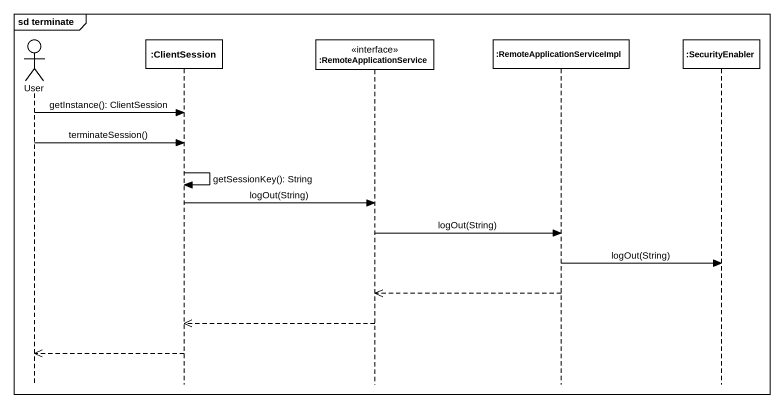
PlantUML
@startuml
mainframe sd terminate
hide footbox
actor User
participant ":ClientSession" as ClientSession
participant ":RemoteApplicationService" as RemoteApplicationService <<interface>>
participant ":RemoteApplicationServiceImpl" as RemoteApplicationServiceImpl
participant ":SecurityEnabler" as SecurityEnabler

User -> ClientSession : getInstance(): ClientSession
User -> ClientSession : terminateSession()
ClientSession -> ClientSession : getSessionKey(): String
ClientSession -> RemoteApplicationService : logOut(String)
RemoteApplicationService -> RemoteApplicationServiceImpl : logOut(String)
RemoteApplicationServiceImpl -> SecurityEnabler : logOut(String)
RemoteApplicationServiceImpl -->> RemoteApplicationService
RemoteApplicationService -->> ClientSession
ClientSession -->> User
@enduml
